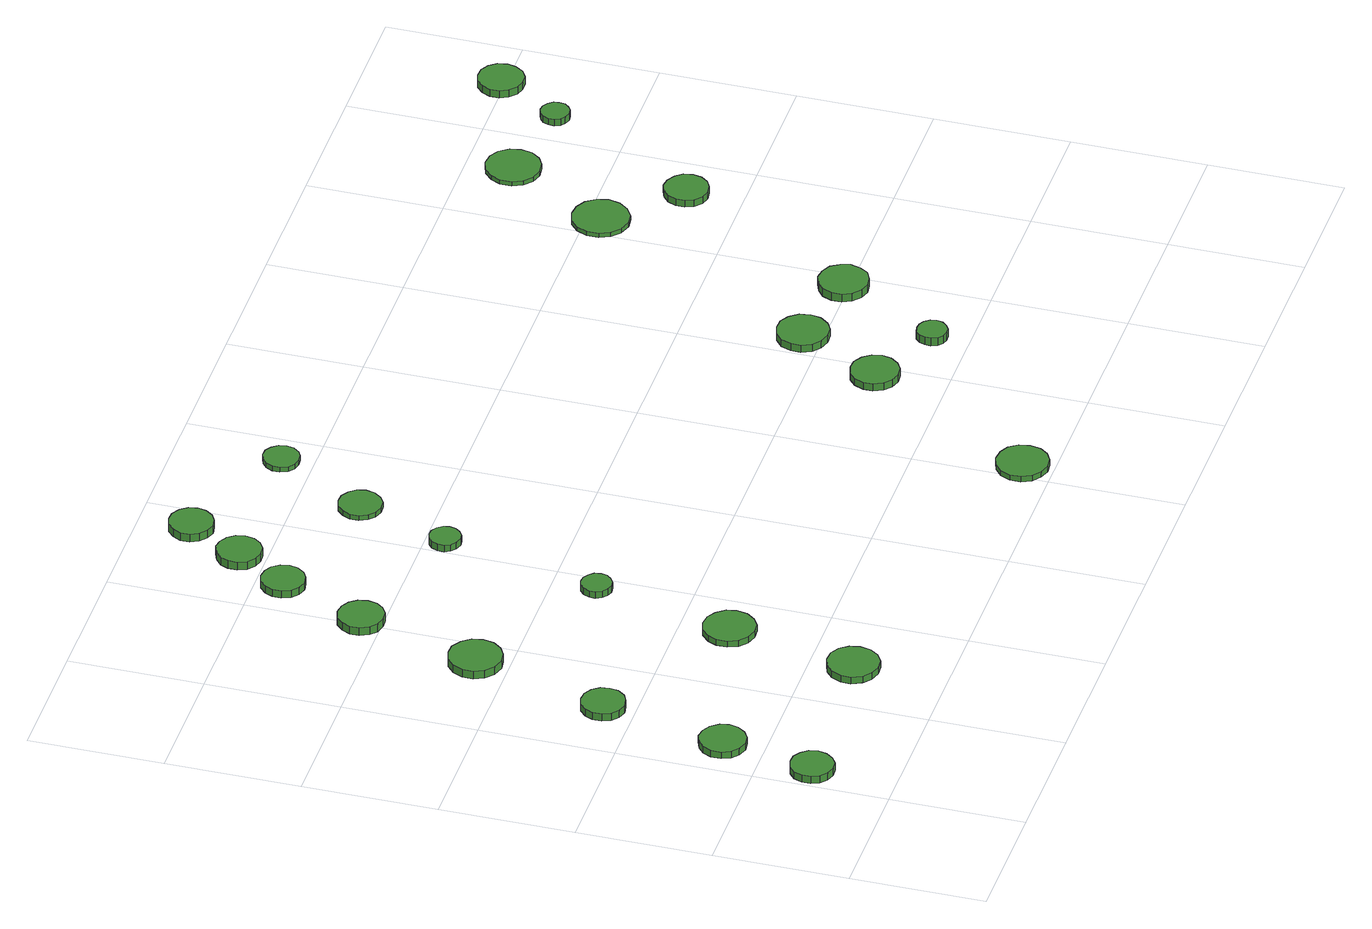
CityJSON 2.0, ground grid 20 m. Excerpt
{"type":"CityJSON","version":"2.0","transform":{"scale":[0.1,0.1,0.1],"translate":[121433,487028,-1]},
"CityObjects":{
"tree1":{"type":"SolitaryVegetationObject","attributes":{"function":"something"},"geometry":[{"type":"MultiSurface","lod":"1","boundaries":[[[0,1,2,3,4,5,6,7,8,9,10,11,12,13,14]],[[15,16,17,18,19,20,21,22,23,24,25,26,27,28,29]],[[0,29,28,1]],[[1,28,27,2]],[[2,27,26,3]],[[3,26,25,4]],[[4,25,24,5]],[[5,24,23,6]],[[6,23,22,7]],[[7,22,21,8]],[[8,21,20,9]],[[9,20,19,10]],[[10,19,18,11]],[[11,18,17,12]],[[12,17,16,13]],[[13,16,15,14]],[[14,15,29,0]]]}]},
"tree2":{"type":"SolitaryVegetationObject","attributes":{"function":"something"},"geometry":[{"type":"MultiSurface","lod":"1","boundaries":[[[30,31,32,33,34,35,36,37,38,39,40,41,42,43,44]],[[45,46,47,48,49,50,51,52,53,54,55,56,57,58,59]],[[30,59,58,31]],[[31,58,57,32]],[[32,57,56,33]],[[33,56,55,34]],[[34,55,54,35]],[[35,54,53,36]],[[36,53,52,37]],[[37,52,51,38]],[[38,51,50,39]],[[39,50,49,40]],[[40,49,48,41]],[[41,48,47,42]],[[42,47,46,43]],[[43,46,45,44]],[[44,45,59,30]]]}]},
"tree3":{"type":"SolitaryVegetationObject","attributes":{"function":"something"},"geometry":[{"type":"MultiSurface","lod":"1","boundaries":[[[60,61,62,63,64,65,66,67,68,69,70,71,72,73,74]],[[75,76,77,78,79,80,81,82,83,84,85,86,87,88,89]],[[60,89,88,61]],[[61,88,87,62]],[[62,87,86,63]],[[63,86,85,64]],[[64,85,84,65]],[[65,84,83,66]],[[66,83,82,67]],[[67,82,81,68]],[[68,81,80,69]],[[69,80,79,70]],[[70,79,78,71]],[[71,78,77,72]],[[72,77,76,73]],[[73,76,75,74]],[[74,75,89,60]]]}]},
"tree4":{"type":"SolitaryVegetationObject","attributes":{"function":"something"},"geometry":[{"type":"MultiSurface","lod":"1","boundaries":[[[90,91,92,93,94,95,96,97,98,99,100,101,102,103,104]],[[105,106,107,108,109,110,111,112,113,114,115,116,117,118,119]],[[90,119,118,91]],[[91,118,117,92]],[[92,117,116,93]],[[93,116,115,94]],[[94,115,114,95]],[[95,114,113,96]],[[96,113,112,97]],[[97,112,111,98]],[[98,111,110,99]],[[99,110,109,100]],[[100,109,108,101]],[[101,108,107,102]],[[102,107,106,103]],[[103,106,105,104]],[[104,105,119,90]]]}]},
"tree5":{"type":"SolitaryVegetationObject","attributes":{"function":"something"},"geometry":[{"type":"MultiSurface","lod":"1","boundaries":[[[120,121,122,123,124,125,126,127,128,129,130,131,132,133,134]],[[135,136,137,138,139,140,141,142,143,144,145,146,147,148,149]],[[120,149,148,121]],[[121,148,147,122]],[[122,147,146,123]],[[123,146,145,124]],[[124,145,144,125]],[[125,144,143,126]],[[126,143,142,127]],[[127,142,141,128]],[[128,141,140,129]],[[129,140,139,130]],[[130,139,138,131]],[[131,138,137,132]],[[132,137,136,133]],[[133,136,135,134]],[[134,135,149,120]]]}]},
"tree6":{"type":"SolitaryVegetationObject","attributes":{"function":"something"},"geometry":[{"type":"MultiSurface","lod":"1","boundaries":[[[150,151,152,153,154,155,156,157,158,159,160,161,162,163,164]],[[165,166,167,168,169,170,171,172,173,174,175,176,177,178,179]],[[150,179,178,151]],[[151,178,177,152]],[[152,177,176,153]],[[153,176,175,154]],[[154,175,174,155]],[[155,174,173,156]],[[156,173,172,157]],[[157,172,171,158]],[[158,171,170,159]],[[159,170,169,160]],[[160,169,168,161]],[[161,168,167,162]],[[162,167,166,163]],[[163,166,165,164]],[[164,165,179,150]]]}]},
"tree7":{"type":"SolitaryVegetationObject","attributes":{"function":"something"},"geometry":[{"type":"MultiSurface","lod":"1","boundaries":[[[180,181,182,183,184,185,186,187,188,189,190,191,192,193,194]],[[195,196,197,198,199,200,201,202,203,204,205,206,207,208,209]],[[180,209,208,181]],[[181,208,207,182]],[[182,207,206,183]],[[183,206,205,184]],[[184,205,204,185]],[[185,204,203,186]],[[186,203,202,187]],[[187,202,201,188]],[[188,201,200,189]],[[189,200,199,190]],[[190,199,198,191]],[[191,198,197,192]],[[192,197,196,193]],[[193,196,195,194]],[[194,195,209,180]]]}]},
"tree8":{"type":"SolitaryVegetationObject","attributes":{"function":"something"},"geometry":[{"type":"MultiSurface","lod":"1","boundaries":[[[210,211,212,213,214,215,216,217,218,219,220,221,222,223,224]],[[225,226,227,228,229,230,231,232,233,234,235,236,237,238,239]],[[210,239,238,211]],[[211,238,237,212]],[[212,237,236,213]],[[213,236,235,214]],[[214,235,234,215]],[[215,234,233,216]],[[216,233,232,217]],[[217,232,231,218]],[[218,231,230,219]],[[219,230,229,220]],[[220,229,228,221]],[[221,228,227,222]],[[222,227,226,223]],[[223,226,225,224]],[[224,225,239,210]]]}]},
"tree9":{"type":"SolitaryVegetationObject","attributes":{"function":"something"},"geometry":[{"type":"MultiSurface","lod":"1","boundaries":[[[240,241,242,243,244,245,246,247,248,249,250,251,252,253,254]],[[255,256,257,258,259,260,261,262,263,264,265,266,267,268,269]],[[240,269,268,241]],[[241,268,267,242]],[[242,267,266,243]],[[243,266,265,244]],[[244,265,264,245]],[[245,264,263,246]],[[246,263,262,247]],[[247,262,261,248]],[[248,261,260,249]],[[249,260,259,250]],[[250,259,258,251]],[[251,258,257,252]],[[252,257,256,253]],[[253,256,255,254]],[[254,255,269,240]]]}]},
"tree10":{"type":"SolitaryVegetationObject","attributes":{"function":"something"},"geometry":[{"type":"MultiSurface","lod":"1","boundaries":[[[270,271,272,273,274,275,276,277,278,279,280,281,282,283,284]],[[285,286,287,288,289,290,291,292,293,294,295,296,297,298,299]],[[270,299,298,271]],[[271,298,297,272]],[[272,297,296,273]],[[273,296,295,274]],[[274,295,294,275]],[[275,294,293,276]],[[276,293,292,277]],[[277,292,291,278]],[[278,291,290,279]],[[279,290,289,280]],[[280,289,288,281]],[[281,288,287,282]],[[282,287,286,283]],[[283,286,285,284]],[[284,285,299,270]]]}]},
"tree11":{"type":"SolitaryVegetationObject","attributes":{"function":"something"},"geometry":[{"type":"MultiSurface","lod":"1","boundaries":[[[300,301,302,303,304,305,306,307,308,309,310,311,312,313,314]],[[315,316,317,318,319,320,321,322,323,324,325,326,327,328,329]],[[300,329,328,301]],[[301,328,327,302]],[[302,327,326,303]],[[303,326,325,304]],[[304,325,324,305]],[[305,324,323,306]],[[306,323,322,307]],[[307,322,321,308]],[[308,321,320,309]],[[309,320,319,310]],[[310,319,318,311]],[[311,318,317,312]],[[312,317,316,313]],[[313,316,315,314]],[[314,315,329,300]]]}]},
"tree12":{"type":"SolitaryVegetationObject","attributes":{"function":"something"},"geometry":[{"type":"MultiSurface","lod":"1","boundaries":[[[330,331,332,333,334,335,336,337,338,339,340,341,342,343,344]],[[345,346,347,348,349,350,351,352,353,354,355,356,357,358,359]],[[330,359,358,331]],[[331,358,357,332]],[[332,357,356,333]],[[333,356,355,334]],[[334,355,354,335]],[[335,354,353,336]],[[336,353,352,337]],[[337,352,351,338]],[[338,351,350,339]],[[339,350,349,340]],[[340,349,348,341]],[[341,348,347,342]],[[342,347,346,343]],[[343,346,345,344]],[[344,345,359,330]]]}]},
"tree13":{"type":"SolitaryVegetationObject","attributes":{"function":"something"},"geometry":[{"type":"MultiSurface","lod":"1","boundaries":[[[360,361,362,363,364,365,366,367,368,369,370,371,372,373,374]],[[375,376,377,378,379,380,381,382,383,384,385,386,387,388,389]],[[360,389,388,361]],[[361,388,387,362]],[[362,387,386,363]],[[363,386,385,364]],[[364,385,384,365]],[[365,384,383,366]],[[366,383,382,367]],[[367,382,381,368]],[[368,381,380,369]],[[369,380,379,370]],[[370,379,378,371]],[[371,378,377,372]],[[372,377,376,373]],[[373,376,375,374]],[[374,375,389,360]]]}]},
"tree14":{"type":"SolitaryVegetationObject","attributes":{"function":"something"},"geometry":[{"type":"MultiSurface","lod":"1","boundaries":[[[390,391,392,393,394,395,396,397,398,399,400,401,402,403,404]],[[405,406,407,408,409,410,411,412,413,414,415,416,417,418,419]],[[390,419,418,391]],[[391,418,417,392]],[[392,417,416,393]],[[393,416,415,394]],[[394,415,414,395]],[[395,414,413,396]],[[396,413,412,397]],[[397,412,411,398]],[[398,411,410,399]],[[399,410,409,400]],[[400,409,408,401]],[[401,408,407,402]],[[402,407,406,403]],[[403,406,405,404]],[[404,405,419,390]]]}]},
"tree15":{"type":"SolitaryVegetationObject","attributes":{"function":"something"},"geometry":[{"type":"MultiSurface","lod":"1","boundaries":[[[420,421,422,423,424,425,426,427,428,429,430,431,432,433,434]],[[435,436,437,438,439,440,441,442,443,444,445,446,447,448,449]],[[420,449,448,421]],[[421,448,447,422]],[[422,447,446,423]],[[423,446,445,424]],[[424,445,444,425]],[[425,444,443,426]],[[426,443,442,427]],[[427,442,441,428]],[[428,441,440,429]],[[429,440,439,430]],[[430,439,438,431]],[[431,438,437,432]],[[432,437,436,433]],[[433,436,435,434]],[[434,435,449,420]]]}]},
"tree16":{"type":"SolitaryVegetationObject","attributes":{"function":"something"},"geometry":[{"type":"MultiSurface","lod":"1","boundaries":[[[450,451,452,453,454,455,456,457,458,459,460,461,462,463,464]],[[465,466,467,468,469,470,471,472,473,474,475,476,477,478,479]],[[450,479,478,451]],[[451,478,477,452]],[[452,477,476,453]],[[453,476,475,454]],[[454,475,474,455]],[[455,474,473,456]],[[456,473,472,457]],[[457,472,471,458]],[[458,471,470,459]],[[459,470,469,460]],[[460,469,468,461]],[[461,468,467,462]],[[462,467,466,463]],[[463,466,465,464]],[[464,465,479,450]]]}]},
"tree17":{"type":"SolitaryVegetationObject","attributes":{"function":"something"},"geometry":[{"type":"MultiSurface","lod":"1","boundaries":[[[480,481,482,483,484,485,486,487,488,489,490,491,492,493,494]],[[495,496,497,498,499,500,501,502,503,504,505,506,507,508,509]],[[480,509,508,481]],[[481,508,507,482]],[[482,507,506,483]],[[483,506,505,484]],[[484,505,504,485]],[[485,504,503,486]],[[486,503,502,487]],[[487,502,501,488]],[[488,501,500,489]],[[489,500,499,490]],[[490,499,498,491]],[[491,498,497,492]],[[492,497,496,493]],[[493,496,495,494]],[[494,495,509,480]]]}]},
"tree18":{"type":"SolitaryVegetationObject","attributes":{"function":"something"},"geometry":[{"type":"MultiSurface","lod":"1","boundaries":[[[510,511,512,513,514,515,516,517,518,519,520,521,522,523,524]],[[525,526,527,528,529,530,531,532,533,534,535,536,537,538,539]],[[510,539,538,511]],[[511,538,537,512]],[[512,537,536,513]],[[513,536,535,514]],[[514,535,534,515]],[[515,534,533,516]],[[516,533,532,517]],[[517,532,531,518]],[[518,531,530,519]],[[519,530,529,520]],[[520,529,528,521]],[[521,528,527,522]],[[522,527,526,523]],[[523,526,525,524]],[[524,525,539,510]]]}]},
"tree19":{"type":"SolitaryVegetationObject","attributes":{"function":"something"},"geometry":[{"type":"MultiSurface","lod":"1","boundaries":[[[540,541,542,543,544,545,546,547,548,549,550,551,552,553,554]],[[555,556,557,558,559,560,561,562,563,564,565,566,567,568,569]],[[540,569,568,541]],[[541,568,567,542]],[[542,567,566,543]],[[543,566,565,544]],[[544,565,564,545]],[[545,564,563,546]],[[546,563,562,547]],[[547,562,561,548]],[[548,561,560,549]],[[549,560,559,550]],[[550,559,558,551]],[[551,558,557,552]],[[552,557,556,553]],[[553,556,555,554]],[[554,555,569,540]]]}]},
"tree20":{"type":"SolitaryVegetationObject","attributes":{"function":"something"},"geometry":[{"type":"MultiSurface","lod":"1","boundaries":[[[570,571,572,573,574,575,576,577,578,579,580,581,582,583,584]],[[585,586,587,588,589,590,591,592,593,594,595,596,597,598,599]],[[570,599,598,571]],[[571,598,597,572]],[[572,597,596,573]],[[573,596,595,574]],[[574,595,594,575]],[[575,594,593,576]],[[576,593,592,577]],[[577,592,591,578]],[[578,591,590,579]],[[579,590,589,580]],[[580,589,588,581]],[[581,588,587,582]],[[582,587,586,583]],[[583,586,585,584]],[[584,585,599,570]]]}]},
"tree21":{"type":"SolitaryVegetationObject","attributes":{"function":"something"},"geometry":[{"type":"MultiSurface","lod":"1","boundaries":[[[600,601,602,603,604,605,606,607,608,609,610,611,612,613,614]],[[615,616,617,618,619,620,621,622,623,624,625,626,627,628,629]],[[600,629,628,601]],[[601,628,627,602]],[[602,627,626,603]],[[603,626,625,604]],[[604,625,624,605]],[[605,624,623,606]],[[606,623,622,607]],[[607,622,621,608]],[[608,621,620,609]],[[609,620,619,610]],[[610,619,618,611]],[[611,618,617,612]],[[612,617,616,613]],[[613,616,615,614]],[[614,615,629,600]]]}]},
"tree22":{"type":"SolitaryVegetationObject","attributes":{"function":"something"},"geometry":[{"type":"MultiSurface","lod":"1","boundaries":[[[630,631,632,633,634,635,636,637,638,639,640,641,642,643,644]],[[645,646,647,648,649,650,651,652,653,654,655,656,657,658,659]],[[630,659,658,631]],[[631,658,657,632]],[[632,657,656,633]],[[633,656,655,634]],[[634,655,654,635]],[[635,654,653,636]],[[636,653,652,637]],[[637,652,651,638]],[[638,651,650,639]],[[639,650,649,640]],[[640,649,648,641]],[[641,648,647,642]],[[642,647,646,643]],[[643,646,645,644]],[[644,645,659,630]]]}]},
"tree23":{"type":"SolitaryVegetationObject","attributes":{"function":"something"},"geometry":[{"type":"MultiSurface","lod":"1","boundaries":[[[660,661,662,663,664,665,666,667,668,669,670,671,672,673,674]],[[675,676,677,678,679,680,681,682,683,684,685,686,687,688,689]],[[660,689,688,661]],[[661,688,687,662]],[[662,687,686,663]],[[663,686,685,664]],[[664,685,684,665]],[[665,684,683,666]],[[666,683,682,667]],[[667,682,681,668]],[[668,681,680,669]],[[669,680,679,670]],[[670,679,678,671]],[[671,678,677,672]],[[672,677,676,673]],[[673,676,675,674]],[[674,675,689,660]]]}]},
"tree24":{"type":"SolitaryVegetationObject","attributes":{"function":"something"},"geometry":[{"type":"MultiSurface","lod":"1","boundaries":[[[690,691,692,693,694,695,696,697,698,699,700,701,702,703,704]],[[705,706,707,708,709,710,711,712,713,714,715,716,717,718,719]],[[690,719,718,691]],[[691,718,717,692]],[[692,717,716,693]],[[693,716,715,694]],[[694,715,714,695]],[[695,714,713,696]],[[696,713,712,697]],[[697,712,711,698]],[[698,711,710,699]],[[699,710,709,700]],[[700,709,708,701]],[[701,708,707,702]],[[702,707,706,703]],[[703,706,705,704]],[[704,705,719,690]]]}]}
},
"vertices":[
[70,124,18],[67,137,18],[59,147,18],[48,154,18],[35,155,18],[22,151,18],[12,142,18],[7,130,18],[7,117,18],[12,105,18],[22,96,18],[35,92,18],[48,93,18],[59,100,18],[67,111,18],[67,111,6],[59,100,6],[48,93,6],[35,92,6],[22,96,6],[12,105,6],[7,117,6],[7,130,6],[12,142,6],[22,151,6],[35,155,6],[48,154,6],[59,147,6],[67,137,6],[70,124,6],
[98,262,17],[95,275,17],[86,287,17],[74,294,17],[60,296,17],[46,291,17],[36,282,17],[30,269,17],[30,254,17],[36,241,17],[46,232,17],[60,227,17],[74,229,17],[86,236,17],[95,248,17],[95,248,6],[86,236,6],[74,229,6],[60,227,6],[46,232,6],[36,241,6],[30,254,6],[30,269,6],[36,282,6],[46,291,6],[60,296,6],[74,294,6],[86,287,6],[95,275,6],[98,262,6],
[134,447,18],[132,460,18],[124,471,18],[112,478,18],[99,479,18],[86,475,18],[76,466,18],[71,454,18],[71,440,18],[76,428,18],[86,419,18],[99,415,18],[112,417,18],[124,423,18],[132,434,18],[132,434,6],[124,423,6],[112,417,6],[99,415,6],[86,419,6],[76,428,6],[71,440,6],[71,454,6],[76,466,6],[86,475,6],[99,479,6],[112,478,6],[124,471,6],[132,460,6],[134,447,6],
[330,138,17],[327,153,17],[318,166,17],[304,174,17],[288,175,17],[273,170,17],[262,160,17],[255,145,17],[255,130,17],[262,115,17],[273,105,17],[288,100,17],[304,101,17],[318,109,17],[327,122,17],[327,122,6],[318,109,6],[304,101,6],[288,100,6],[273,105,6],[262,115,6],[255,130,6],[255,145,6],[262,160,6],[273,170,6],[288,175,6],[304,174,6],[318,166,6],[327,153,6],[330,138,6],
[191,648,23],[188,664,23],[178,677,23],[164,686,23],[148,687,23],[132,682,23],[120,671,23],[113,656,23],[113,640,23],[120,625,23],[132,614,23],[148,609,23],[164,611,23],[178,619,23],[188,632,23],[188,632,10],[178,619,10],[164,611,10],[148,609,10],[132,614,10],[120,625,10],[113,640,10],[113,656,10],[120,671,10],[132,682,10],[148,687,10],[164,686,10],[178,677,10],[188,664,10],[191,648,10],
[367,329,16],[364,344,16],[354,357,16],[341,365,16],[325,367,16],[310,362,16],[298,351,16],[292,337,16],[292,321,16],[298,306,16],[310,296,16],[325,291,16],[341,292,16],[354,300,16],[364,313,16],[364,313,6],[354,300,6],[341,292,6],[325,291,6],[310,296,6],[298,306,6],[292,321,6],[292,337,6],[298,351,6],[310,362,6],[325,367,6],[341,365,6],[354,357,6],[364,344,6],[367,329,6],
[238,830,22],[235,844,22],[227,855,22],[215,862,22],[201,864,22],[187,860,22],[177,850,22],[171,837,22],[171,823,22],[177,810,22],[187,801,22],[201,797,22],[215,798,22],[227,805,22],[235,816,22],[235,816,9],[227,805,9],[215,798,9],[201,797,9],[187,801,9],[177,810,9],[171,823,9],[171,837,9],[177,850,9],[187,860,9],[201,864,9],[215,862,9],[227,855,9],[235,844,9],[238,830,9],
[399,536,17],[397,546,17],[391,553,17],[383,558,17],[374,559,17],[365,556,17],[358,550,17],[354,541,17],[354,532,17],[358,523,17],[365,517,17],[374,514,17],[383,515,17],[391,520,17],[397,527,17],[397,527,6],[391,520,6],[383,515,6],[374,514,6],[365,517,6],[358,523,6],[354,532,6],[354,541,6],[358,550,6],[365,556,6],[374,559,6],[383,558,6],[391,553,6],[397,546,6],[399,536,6],
[295,961,18],[292,974,18],[284,985,18],[273,991,18],[260,993,18],[247,989,18],[237,980,18],[232,968,18],[232,955,18],[237,942,18],[247,933,18],[260,929,18],[273,931,18],[284,937,18],[292,948,18],[292,948,6],[284,937,6],[273,931,6],[260,929,6],[247,933,6],[237,942,6],[232,955,6],[232,968,6],[237,980,6],[247,989,6],[260,993,6],[273,991,6],[284,985,6],[292,974,6],[295,961,6],
[345,1040,19],[342,1053,19],[334,1064,19],[322,1071,19],[309,1073,19],[296,1068,19],[285,1059,19],[280,1047,19],[280,1033,19],[285,1020,19],[296,1011,19],[309,1007,19],[322,1008,19],[334,1015,19],[342,1026,19],[342,1026,6],[334,1015,6],[322,1008,6],[309,1007,6],[296,1011,6],[285,1020,6],[280,1033,6],[280,1047,6],[285,1059,6],[296,1068,6],[309,1073,6],[322,1071,6],[334,1064,6],[342,1053,6],[345,1040,6],
[449,772,17],[447,781,17],[441,789,17],[433,794,17],[424,795,17],[414,792,17],[407,786,17],[403,777,17],[403,767,17],[407,758,17],[414,752,17],[424,749,17],[433,750,17],[441,755,17],[447,763,17],[447,763,6],[441,755,6],[433,750,6],[424,749,6],[414,752,6],[407,758,6],[403,767,6],[403,777,6],[407,786,6],[414,792,6],[424,795,6],[433,794,6],[441,789,6],[447,781,6],[449,772,6],
[391,1123,19],[388,1136,19],[380,1147,19],[368,1154,19],[355,1155,19],[342,1151,19],[332,1142,19],[326,1130,19],[326,1116,19],[332,1104,19],[342,1095,19],[355,1090,19],[368,1092,19],[380,1099,19],[388,1110,19],[388,1110,6],[380,1099,6],[368,1092,6],[355,1090,6],[342,1095,6],[332,1104,6],[326,1116,6],[326,1130,6],[332,1142,6],[342,1151,6],[355,1155,6],[368,1154,6],[380,1147,6],[388,1136,6],[391,1123,6],
[505,910,14],[502,923,14],[494,933,14],[483,940,14],[470,941,14],[457,937,14],[448,928,14],[442,916,14],[442,903,14],[448,891,14],[457,882,14],[470,878,14],[483,879,14],[494,886,14],[502,897,14],[502,897,6],[494,886,6],[483,879,6],[470,878,6],[457,882,6],[448,891,6],[442,903,6],[442,916,6],[448,928,6],[457,937,6],[470,941,6],[483,940,6],[494,933,6],[502,923,6],[505,910,6],
[867,46,15],[864,62,15],[855,75,15],[841,82,15],[825,84,15],[810,79,15],[798,69,15],[791,54,15],[791,38,15],[798,23,15],[810,13,15],[825,8,15],[841,10,15],[855,18,15],[864,30,15],[864,30,6],[855,18,6],[841,10,6],[825,8,6],[810,13,6],[798,23,6],[791,38,6],[791,54,6],[798,69,6],[810,79,6],[825,84,6],[841,82,6],[855,75,6],[864,62,6],[867,46,6],
[577,1047,14],[575,1058,14],[568,1067,14],[559,1073,14],[548,1074,14],[537,1070,14],[529,1063,14],[524,1053,14],[524,1042,14],[529,1031,14],[537,1024,14],[548,1021,14],[559,1022,14],[568,1027,14],[575,1036,14],[575,1036,6],[568,1027,6],[559,1022,6],[548,1021,6],[537,1024,6],[529,1031,6],[524,1042,6],[524,1053,6],[529,1063,6],[537,1070,6],[548,1074,6],[559,1073,6],[568,1067,6],[575,1058,6],[577,1047,6],
[1004,302,26],[1001,316,26],[992,328,26],[979,336,26],[965,337,26],[951,333,26],[940,323,26],[934,309,26],[934,295,26],[940,281,26],[951,272,26],[965,267,26],[979,268,26],[992,276,26],[1001,288,26],[1001,288,14],[992,276,14],[979,268,14],[965,267,14],[951,272,14],[940,281,14],[934,295,14],[934,309,14],[940,323,14],[951,333,14],[965,337,14],[979,336,14],[992,328,14],[1001,316,14],[1004,302,14],
[1107,252,26],[1105,261,26],[1099,269,26],[1091,273,26],[1082,274,26],[1073,272,26],[1066,265,26],[1063,257,26],[1063,248,26],[1066,239,26],[1073,233,26],[1082,230,26],[1091,231,26],[1099,236,26],[1105,243,26],[1105,243,13],[1099,236,13],[1091,231,13],[1082,230,13],[1073,233,13],[1066,239,13],[1063,248,13],[1063,257,13],[1066,265,13],[1073,272,13],[1082,274,13],[1091,273,13],[1099,269,13],[1105,261,13],[1107,252,13],
[1080,428,19],[1077,444,19],[1067,457,19],[1054,465,19],[1038,466,19],[1023,461,19],[1011,451,19],[1005,436,19],[1005,421,19],[1011,406,19],[1023,396,19],[1038,391,19],[1054,392,19],[1067,400,19],[1077,413,19],[1077,413,7],[1067,400,7],[1054,392,7],[1038,391,7],[1023,396,7],[1011,406,7],[1005,421,7],[1005,436,7],[1011,451,7],[1023,461,7],[1038,466,7],[1054,465,7],[1067,457,7],[1077,444,7],[1080,428,7],
[1211,408,20],[1207,422,20],[1199,435,20],[1185,442,20],[1170,444,20],[1156,439,20],[1144,429,20],[1138,415,20],[1138,400,20],[1144,386,20],[1156,376,20],[1170,371,20],[1185,373,20],[1199,380,20],[1207,393,20],[1207,393,7],[1199,380,7],[1185,373,7],[1170,371,7],[1156,376,7],[1144,386,7],[1138,400,7],[1138,415,7],[1144,429,7],[1156,439,7],[1170,444,7],[1185,442,7],[1199,435,7],[1207,422,7],[1211,408,7],
[1277,780,13],[1273,797,13],[1263,811,13],[1248,819,13],[1231,821,13],[1214,816,13],[1201,804,13],[1194,788,13],[1194,771,13],[1201,755,13],[1214,744,13],[1231,738,13],[1248,740,13],[1263,749,13],[1273,763,13],[1273,763,6],[1263,749,6],[1248,740,6],[1231,738,6],[1214,744,6],[1201,755,6],[1194,771,6],[1194,788,6],[1201,804,6],[1214,816,6],[1231,821,6],[1248,819,6],[1263,811,6],[1273,797,6],[1277,780,6],
[1363,682,17],[1360,696,17],[1352,706,17],[1340,713,17],[1327,715,17],[1314,710,17],[1304,701,17],[1299,689,17],[1299,676,17],[1304,663,17],[1314,654,17],[1327,650,17],[1340,652,17],[1352,658,17],[1360,669,17],[1360,669,6],[1352,658,6],[1340,652,6],[1327,650,6],[1314,654,6],[1304,663,6],[1299,676,6],[1299,689,6],[1304,701,6],[1314,710,6],[1327,715,6],[1340,713,6],[1352,706,6],[1360,696,6],[1363,682,6],
[1359,932,13],[1356,948,13],[1346,962,13],[1332,970,13],[1315,972,13],[1299,966,13],[1287,955,13],[1280,940,13],[1280,923,13],[1287,908,13],[1299,897,13],[1315,892,13],[1332,894,13],[1346,902,13],[1356,915,13],[1356,915,6],[1346,902,6],[1332,894,6],[1315,892,6],[1299,897,6],[1287,908,6],[1280,923,6],[1280,940,6],[1287,955,6],[1299,966,6],[1315,972,6],[1332,970,6],[1346,962,6],[1356,948,6],[1359,932,6],
[1478,911,17],[1477,919,17],[1471,926,17],[1464,931,17],[1455,932,17],[1447,929,17],[1440,923,17],[1437,915,17],[1437,906,17],[1440,898,17],[1447,893,17],[1455,890,17],[1464,891,17],[1471,895,17],[1477,902,17],[1477,902,6],[1471,895,6],[1464,891,6],[1455,890,6],[1447,893,6],[1440,898,6],[1437,906,6],[1437,915,6],[1440,923,6],[1447,929,6],[1455,932,6],[1464,931,6],[1471,926,6],[1477,919,6],[1478,911,6],
[1546,1006,18],[1543,1020,18],[1535,1031,18],[1523,1038,18],[1509,1039,18],[1496,1035,18],[1486,1026,18],[1480,1013,18],[1480,999,18],[1486,987,18],[1496,977,18],[1509,973,18],[1523,974,18],[1535,981,18],[1543,993,18],[1543,993,6],[1535,981,6],[1523,974,6],[1509,973,6],[1496,977,6],[1486,987,6],[1480,999,6],[1480,1013,6],[1486,1026,6],[1496,1035,6],[1509,1039,6],[1523,1038,6],[1535,1031,6],[1543,1020,6],[1546,1006,6]
]}
